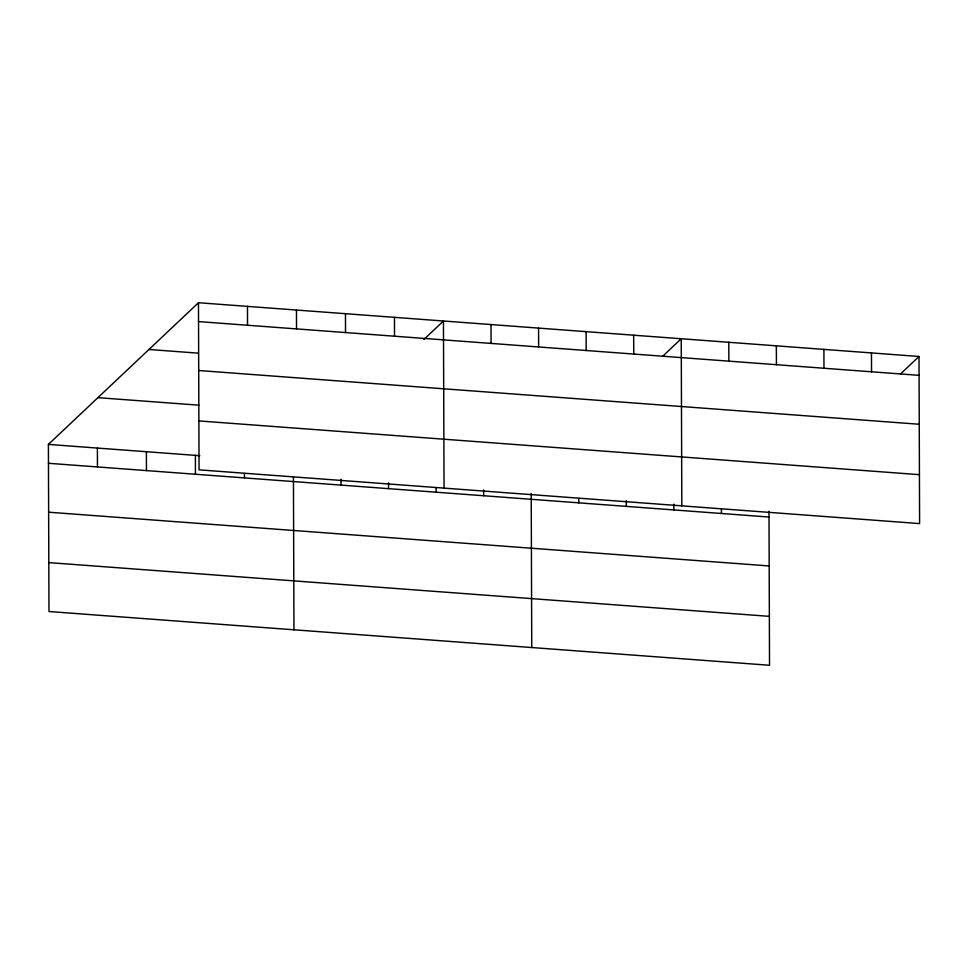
<?xml version="1.0" encoding="UTF-8"?>
<svg xmlns="http://www.w3.org/2000/svg" width="968" height="968" viewBox="0 0 968 968"><rect width="100%" height="100%" fill="white"/><g stroke="black" fill="none" stroke-linecap="round" stroke-linejoin="round"><path stroke-width="1.45" d="M768.991 511.225L769.524 665.27L48.981 611.522L48.4 444.409L198.476 302.73L919.019 356.478L919.6 523.591L199.057 469.843L198.476 302.73M423.851 339.502L443.453 321.001L444.046 488.114M662.669 356.272L681.242 338.739L681.823 505.853M900.446 374.011L919.019 356.478M198.537 321.594L919.08 375.342M148.951 349.484L197.944 353.139M198.706 370.514L919.249 424.262M97.925 397.654L198.888 405.181M198.888 420.923L919.431 474.671M48.4 444.409L199.844 455.698M48.46 463.285L769.015 517.033M48.642 512.205L769.185 565.953M48.811 562.602L769.354 616.35M871.466 352.921L871.527 371.797M823.901 349.375L823.974 368.251M776.348 345.83L776.421 364.706M728.795 342.285L728.856 361.161M721.438 509.132L721.45 513.488M673.873 504.122L673.897 509.93M633.677 335.194L633.75 354.058M626.32 500.577L626.344 506.385M586.124 331.637L586.197 350.513M578.767 498.484L578.791 502.84M538.571 328.091L538.631 346.967M531.214 493.486L531.747 647.544M491.018 324.546L491.079 343.422M483.649 489.941L483.673 495.749M436.108 487.848L436.12 492.204M394.46 317.347L394.521 336.223M388.543 482.838L388.567 488.646M345.467 313.692L345.528 332.569M340.99 479.293L341.002 485.101M296.462 310.038L296.535 328.914M293.437 477.2L293.969 629.805M247.469 306.384L247.53 325.248M244.444 473.546L244.456 477.902M195.391 455.371L195.451 474.247M146.398 451.717L146.458 470.593M97.393 448.063L97.465 466.939"/></g></svg>
